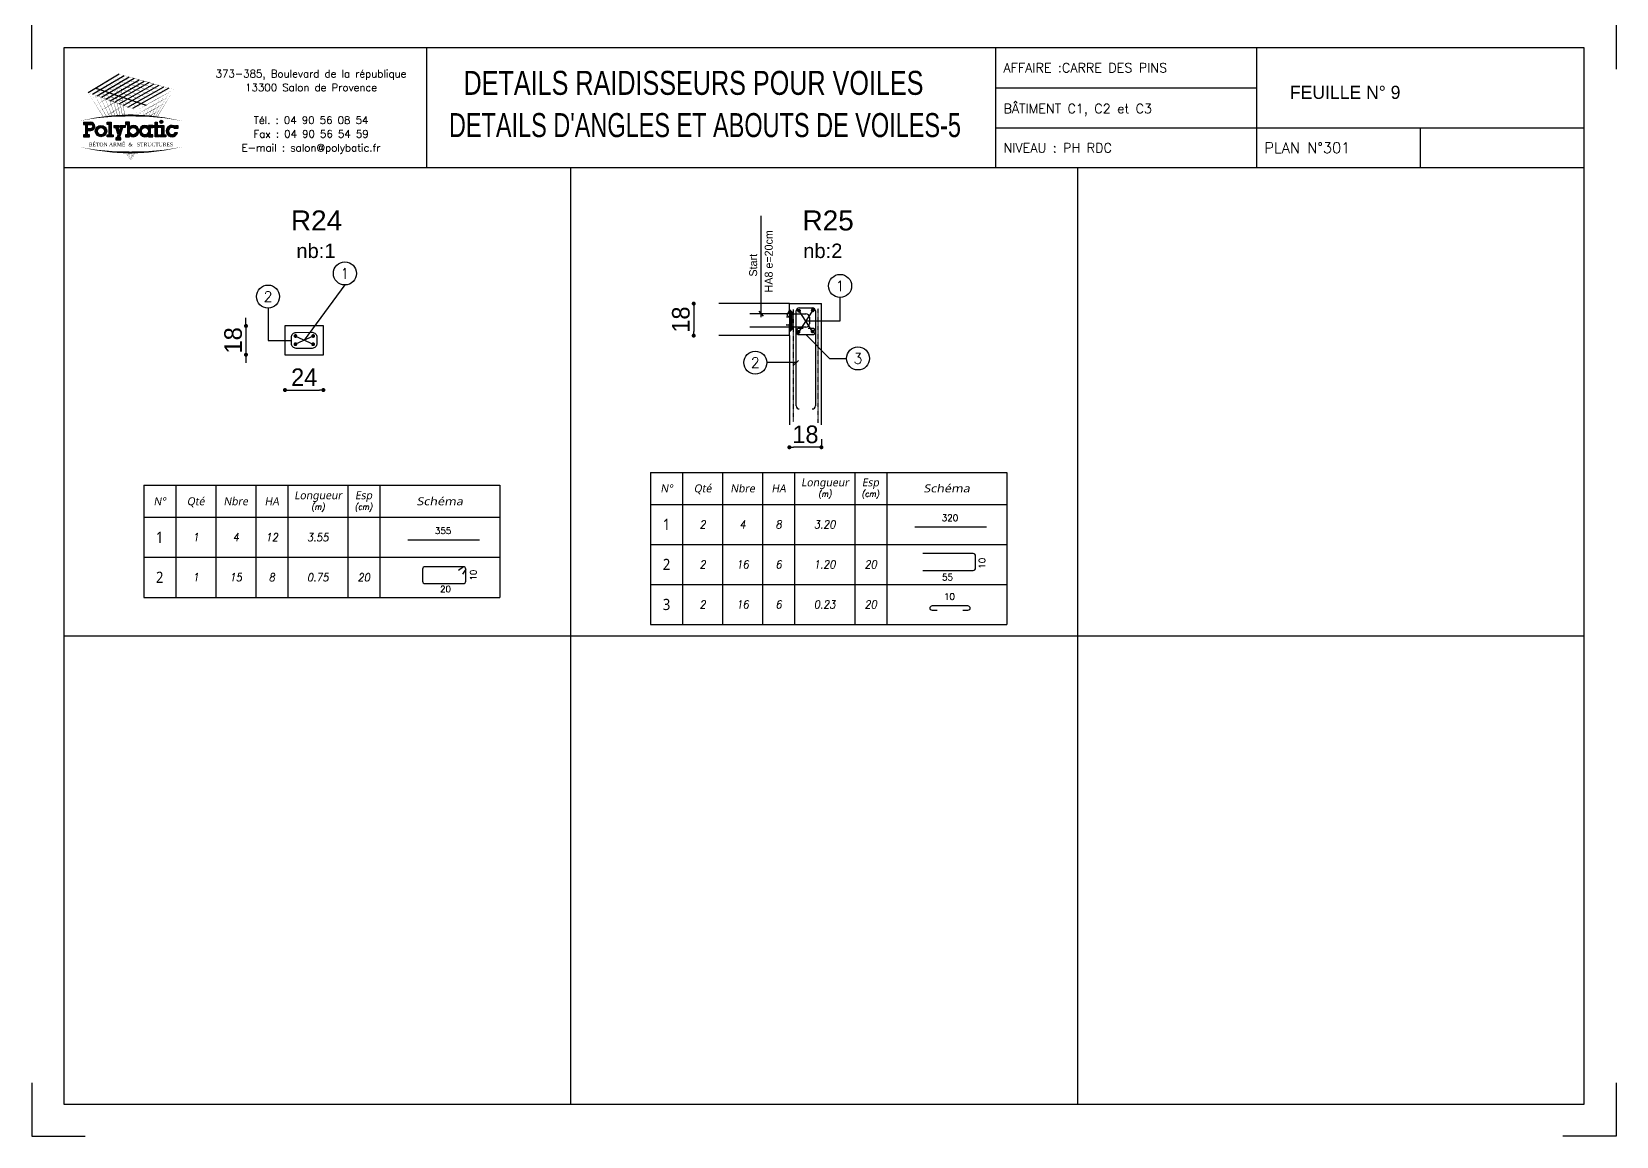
# Model space of a CAD drawing. Header units: metres. Extents: x -5618 to 118954, y -306 to 4637.
# Drawn here: x 1314 to 2303, y 388 to 1078 of the extents above; entities that cross this region are included whole.
import ezdxf
from ezdxf.enums import TextEntityAlignment as Align

# ---------------------------------------------------------------- set-up
doc = ezdxf.new("R2010")
doc.units = ezdxf.units.M
doc.linetypes.add('STRICHPUNKT2_S11', pattern=[0.9, 0.7, -0.1, 0, -0.1])
for name, color, linetype in [('7', 7, 'Continuous'), ('COTATION', 1, 'Continuous'), ('GO-CARTOUCHE', 7, 'Continuous'), ('GO-COTATION', 1, 'Continuous'), ('GO-FER-HA', 140, 'Continuous'), ('GO-TEXTE', 9, 'Continuous'), ('GO-TEXTE-FER', 3, 'Continuous'), ('préfa v', 2, 'Continuous'), ('STR_COTATION', 1, 'Continuous'), ('STR_VOI-POT', 6, 'Continuous')]:
    doc.layers.add(name, color=color, linetype=linetype)
doc.layers.add('Kofragna_forma', color=7, linetype='Continuous', lineweight=70)
doc.layers.add('STR_AXES', color=4, linetype='STRICHPUNKT2_S11', lineweight=25)
doc.styles.add('ARIAL', font='ARIAL.TTF')
doc.styles.add('Lucida', font='LSANSI.TTF')
doc.styles.add('POLYBATIC', font='TIMES.TTF')
doc.styles.add('schéma', font='simplex.shx')
doc.styles.add('Tableau', font='romans.shx', dxfattribs={"width": 0.9, "oblique": 10})
doc.styles.add('Tableau2', font='trebuc.TTF', dxfattribs={"width": 0.9, "oblique": 10})
doc.styles.add('TEXTE', font='romans.shx')
doc.styles.add('TEXTEBA', font='ARIAL.TTF')
doc.dimstyles.new('COUPE-20', dxfattribs={"dimscale": 0.5, "dimtxt": 22, "dimasz": 5, "dimexe": 0.05, "dimexo": 0, "dimgap": 5, "dimtad": 1, "dimdec": 0, "dimdsep": 46, "dimtxsty": 'Standard', "dimblk1": 'DOT', "dimblk2": 'DOT', "dimsah": 1, "dimcen": 0, "dimdle": 150, "dimclrd": 1, "dimclre": 1, "dimclrt": 7, "dimadec": 0, "dimazin": 0, "dimtfac": 1, "dimtdec": 0, "dimtix": 1, "dimtmove": 2, "dimatfit": 3, "dimldrblk": 'DOT', "dimfxl": 0, "dimtvp": 1, "dimtolj": 1, "dimtzin": 0, "dimarcsym": 0})

# ---------------------------------------------------------------- blocks, each defined once
blk = doc.blocks.new('A$C492E529B')
for color, points in [(140, [(1.413, 0.725, 1), (1.563, 0.725, 1)]), (256, [(-0.938, 0.7), (-1.138, 0.7), (-1.138, 0.6), (-1.038, 0.6), (-1.038, 0.1), (-1.138, 0.1), (-1.138, 0), (-0.838, 0), (-0.838, 0.1), (-0.938, 0.1)]), (256, [(-0.367, 0.45), (-0.268, 0.45), (-0.268, 0.55), (-0.523, 0.55), (-0.523, 0.45), (-0.473, 0.45), (-0.543, 0.253), (-0.612, 0.45), (-0.562, 0.45), (-0.562, 0.55), (-0.818, 0.55), (-0.818, 0.45), (-0.718, 0.45), (-0.595, 0.101), (-0.648, -0.05), (-0.718, -0.05), (-0.718, -0.15), (-0.468, -0.15), (-0.468, -0.05), (-0.543, -0.05)]), (256, [(1.393, 0.55), (1.292, 0.55), (1.292, 0.7), (1.193, 0.7), (1.193, 0.55), (1.093, 0.55), (1.093, 0.45), (1.193, 0.45), (1.193, 0), (1.393, 0), (1.393, 0.1), (1.292, 0.1), (1.292, 0.45), (1.393, 0.45)]), (256, [(1.613, 0.55), (1.413, 0.55), (1.413, 0.45), (1.513, 0.45), (1.513, 0.1), (1.413, 0.1), (1.413, 0), (1.712, 0), (1.712, 0.1), (1.613, 0.1)]), (256, [(2.13, 0.4), (2.283, 0.4), (2.283, 0.55), (2.183, 0.55), (2.183, 0.487, 3.359496), (2.272, 0.2), (2.166, 0.2, -3.125802)])]:
    blk.add_hatch(color=color).paths.add_polyline_path(points)
h = blk.add_hatch(color=256)
h.paths.add_polyline_path([(-1.983, 0.1), (-2.083, 0.1), (-2.083, 0.3), (-1.933, 0.3, 1), (-1.933, 0.7), (-2.283, 0.7), (-2.283, 0.6), (-2.183, 0.6), (-2.183, 0.1), (-2.283, 0.1), (-2.283, 0), (-1.983, 0)])
h.paths.add_polyline_path([(-2.083, 0.4), (-2.083, 0.6), (-1.933, 0.6, -1), (-1.933, 0.4)], flags=16)
h = blk.add_hatch(color=256)
h.paths.add_polyline_path([(-1.158, 0.275, 1), (-1.708, 0.275, 1)])
h.paths.add_polyline_path([(-1.608, 0.275, -1), (-1.258, 0.275, -1)], flags=16)
h = blk.add_hatch(color=256)
h.paths.add_polyline_path([(-0.047, 0.487), (-0.047, 0.7), (-0.248, 0.7), (-0.248, 0.6), (-0.147, 0.6), (-0.147, 0.1), (-0.248, 0.1), (-0.248, 0), (-0.047, 0), (-0.047, 0.063, 2.12132)])
h.paths.add_polyline_path([(-0.047, 0.275, -1), (0.303, 0.275, -1)], flags=16)
h = blk.add_hatch(color=256)
h.paths.add_polyline_path([(1.073, 0.1), (0.973, 0.1), (0.973, 0.45), (1.073, 0.45), (1.073, 0.55), (0.873, 0.55), (0.873, 0.487, 2.12132), (0.873, 0.063), (0.873, 0), (1.073, 0)])
h.paths.add_polyline_path([(0.523, 0.275, -1), (0.873, 0.275, -1)], flags=16)
for p, q in [((-0.595, 0.101), (-0.718, 0.45)), ((-0.648, -0.05), (-0.595, 0.101)), ((-0.543, 0.253), (-0.612, 0.45)), ((-0.543, -0.05), (-0.367, 0.45)), ((-0.543, 0.253), (-0.473, 0.45)), ((0.873, 0.55), (0.873, 0.487)), ((1.073, 0.55), (0.873, 0.55)), ((0.873, 0.063), (0.873, 0)), ((0.973, 0.1), (0.973, 0.45)), ((0.973, 0.45), (1.073, 0.45)), ((1.073, 0.1), (0.973, 0.1)), ((1.073, 0.45), (1.073, 0.55)), ((1.073, 0), (1.073, 0.1)), ((2.166, 0.2), (2.272, 0.2)), ((0.873, 0), (1.073, 0))]:
    blk.add_line(p, q)
for points in [[(-2.283, 0.7), (-1.933, 0.7)], [(-2.283, 0.7), (-2.283, 0.6), (-2.183, 0.6), (-2.183, 0.1), (-2.283, 0.1), (-2.283, 0), (-1.983, 0), (-1.983, 0.1), (-2.083, 0.1), (-2.083, 0.3), (-1.933, 0.3)], [(-2.083, 0.4), (-2.083, 0.6), (-1.933, 0.6)], [(-2.083, 0.4), (-1.933, 0.4)], [(-1.138, 0.7), (-0.938, 0.7), (-0.938, 0.1), (-0.838, 0.1), (-0.838, 0), (-1.138, 0), (-1.138, 0.1), (-1.038, 0.1), (-1.038, 0.6), (-1.138, 0.6), (-1.138, 0.7)], [(-0.818, 0.55), (-0.562, 0.55)], [(-0.818, 0.55), (-0.818, 0.45), (-0.718, 0.45)], [(-0.612, 0.45), (-0.562, 0.45), (-0.562, 0.55)], [(-0.523, 0.55), (-0.268, 0.55), (-0.268, 0.45), (-0.367, 0.45)], [(-0.473, 0.45), (-0.523, 0.45), (-0.523, 0.55)], [(-0.248, 0.7), (-0.248, 0.6), (-0.147, 0.6), (-0.147, 0.1), (-0.248, 0.1), (-0.248, 0), (-0.047, 0), (-0.047, 0.063)], [(-0.047, 0.487), (-0.047, 0.7), (-0.248, 0.7)], [(1.093, 0.55), (1.193, 0.55), (1.193, 0.7), (1.292, 0.7), (1.292, 0.55), (1.393, 0.55), (1.393, 0.45), (1.292, 0.45), (1.292, 0.1), (1.393, 0.1), (1.393, 0), (1.193, 0), (1.193, 0.45), (1.093, 0.45)], [(1.093, 0.45), (1.093, 0.55)], [(1.413, 0.45), (1.413, 0.55), (1.613, 0.55), (1.613, 0.1), (1.712, 0.1), (1.712, 0), (1.413, 0), (1.413, 0.1), (1.513, 0.1), (1.513, 0.45), (1.413, 0.45)], [(2.183, 0.487), (2.183, 0.55), (2.283, 0.55), (2.283, 0.4), (2.13, 0.4)], [(-0.648, -0.05), (-0.718, -0.05), (-0.718, -0.15), (-0.468, -0.15), (-0.468, -0.05), (-0.543, -0.05)]]:
    blk.add_lwpolyline(points)
at = {"color": 140}
blk.add_circle((1.488, 0.725), 0.075, dxfattribs=at)
for centre, radius in [((-1.433, 0.275), 0.275), ((-1.433, 0.275), 0.175), ((0.128, 0.275), 0.175), ((0.698, 0.275), 0.175)]:
    blk.add_circle(centre, radius)
for centre, radius, start, end in [((-1.933, 0.5), 0.2, 270, 90), ((-1.933, 0.5), 0.1, 270, 90), ((0.128, 0.275), 0.275, 230.4788, 129.5212), ((0.698, 0.275), 0.275, 50.4788, 309.5212), ((2.008, 0.275), 0.275, 50.4788, 344.17338), ((2.008, 0.275), 0.175, 45.58469, 334.62307)]:
    blk.add_arc(centre, radius, start, end)
blk = doc.blocks.new('POLYBATIC')
at = {"color": 140}
for p, q in [((-0.43, 3.281), (-1.602, 2.578)), ((-1.435, 2.518), (-0.241, 3.228)), ((-1.268, 2.457), (-0.053, 3.175)), ((0.135, 3.121), (-1.101, 2.397)), ((-0.934, 2.337), (0.323, 3.068)), ((-0.767, 2.276), (0.511, 3.015)), ((-1.309, 2.754), (0.586, 2.109)), ((0.7, 2.962), (-0.6, 2.216)), ((-0.433, 2.156), (0.888, 2.908)), ((1.076, 2.855), (-0.266, 2.095)), ((-0.099, 2.035), (1.264, 2.802)), ((1.452, 2.749), (0.067, 1.974))]:
    blk.add_line(p, q, dxfattribs=at)
for points in [[(-1.016, 2.93, 0.0156, 0, 0), (-0.43, 3.281, 0, 0, 0)], [(0.122, 2.71, 0.0156, 0, 0), (-0.869, 3.018, 0, 0, 0)], [(-0.491, 1.706, 0.0136, 0, 0), (-0.869, 3.018, 0, 0, 0)], [(-0.838, 2.873, 0.0156, 0, 0), (-0.241, 3.228, 0, 0, 0)], [(0.283, 2.803, 0.0156, 0, 0), (-0.723, 3.105, 0, 0, 0)], [(-0.398, 1.71, 0.014, 0, 0), (-0.723, 3.105, 0, 0, 0)], [(-0.661, 2.816, 0.0156, 0, 0), (-0.053, 3.175, 0, 0, 0)], [(0.444, 2.896, 0.0156, 0, 0), (-0.576, 3.193, 0, 0, 0)], [(-0.309, 1.714, 0.0145, 0, 0), (-0.576, 3.193, 0, 0, 0)], [(-0.483, 2.759, 0.0156, 0, 0), (0.135, 3.121, 0, 0, 0)], [(0.605, 2.988, 0.0156, 0, 0), (-0.43, 3.281, 0, 0, 0)], [(-0.225, 1.716, 0.0149, 0, 0), (-0.43, 3.281, 0, 0, 0)], [(-0.305, 2.702, 0.0156, 0, 0), (0.323, 3.068, 0, 0, 0)], [(-0.128, 2.646, 0.0156, 0, 0), (0.511, 3.015, 0, 0, 0)], [(-1.602, 2.578, 0, 0.0156, 0), (-1.016, 2.93, 0, 0, 0)], [(-0.684, 2.246, 0.0156, 0, 0), (-1.602, 2.578, 0, 0, 0)], [(-1.031, 1.66, 0.0111, 0, 0), (-1.602, 2.578, 0, 0, 0)], [(-1.456, 2.344, 0, 0.0156, 0), (-0.923, 2.663, 0, 0, 0)], [(-0.522, 2.339, 0.0156, 0, 0), (-1.455, 2.666, 0, 0, 0)], [(-0.913, 1.673, 0.0116, 0, 0), (-1.455, 2.666, 0, 0, 0)], [(-1.435, 2.518, 0, 0.0156, 0), (-0.838, 2.873, 0, 0, 0)], [(-1.31, 2.109, 0, 0.0156, 0), (-0.831, 2.397, 0, 0, 0)], [(-0.361, 2.432, 0.0156, 0, 0), (-1.309, 2.754, 0, 0, 0)], [(-0.8, 1.684, 0.0121, 0, 0), (-1.309, 2.754, 0, 0, 0)], [(-1.268, 2.457, 0, 0.0156, 0), (-0.661, 2.816, 0, 0, 0)], [(-0.2, 2.524, 0.0156, 0, 0), (-1.162, 2.842, 0, 0, 0)], [(-0.692, 1.693, 0.0126, 0, 0), (-1.162, 2.842, 0, 0, 0)], [(-1.101, 2.397, 0, 0.0156, 0), (-0.483, 2.759, 0, 0, 0)], [(-0.039, 2.617, 0.0156, 0, 0), (-1.016, 2.93, 0, 0, 0)], [(-0.589, 1.7, 0.0131, 0, 0), (-1.016, 2.93, 0, 0, 0)], [(-0.934, 2.337, 0, 0.0156, 0), (-0.305, 2.702, 0, 0, 0)], [(-0.391, 2.983, 0, 0.0156, 0), (-0.923, 2.663, 0, 0, 0)], [(-0.352, 2.685, 0, 0.0156, 0), (-0.831, 2.397, 0, 0, 0)], [(-0.767, 2.276, 0, 0.0156, 0), (-0.128, 2.646, 0, 0, 0)], [(-0.6, 2.216, 0, 0.0156, 0), (0.05, 2.589, 0, 0, 0)], [(-0.433, 2.156, 0, 0.0156, 0), (0.227, 2.532, 0, 0, 0)], [(0.586, 2.109, 0, 0.0156, 0), (-0.361, 2.432, 0, 0, 0)], [(-0.266, 2.095, 0, 0.0156, 0), (0.405, 2.475, 0, 0, 0)], [(0.762, 2.207, 0, 0.0156, 0), (-0.2, 2.524, 0, 0, 0)], [(-0.099, 2.035, 0, 0.0156, 0), (0.582, 2.418, 0, 0, 0)], [(0.937, 2.305, 0, 0.0156, 0), (-0.039, 2.617, 0, 0, 0)], [(0.05, 2.589, 0.0156, 0, 0), (0.7, 2.962, 0, 0, 0)], [(1.113, 2.402, 0, 0.0156, 0), (0.122, 2.71, 0, 0, 0)], [(0.227, 2.532, 0.0156, 0, 0), (0.888, 2.908, 0, 0, 0)], [(1.289, 2.5, 0, 0.0156, 0), (0.283, 2.803, 0, 0, 0)], [(0.405, 2.475, 0.0156, 0, 0), (1.076, 2.855, 0, 0, 0)], [(1.465, 2.598, 0, 0.0156, 0), (0.444, 2.896, 0, 0, 0)], [(0.582, 2.418, 0.0156, 0, 0), (1.264, 2.802, 0, 0, 0)], [(1.641, 2.695, 0, 0.0156, 0), (0.605, 2.988, 0, 0, 0)], [(0.76, 2.362, 0.0156, 0, 0), (1.452, 2.749, 0, 0, 0)], [(0.781, 1.685, 0.00933, 0, 0), (1.113, 2.402, 0, 0, 0)], [(0.852, 2.095, 0.0156, 0, 0), (1.491, 2.45, 0, 0, 0)], [(0.865, 1.678, 0.0103, 0, 0), (1.289, 2.5, 0, 0, 0)], [(0.937, 2.305, 0.0156, 0, 0), (1.641, 2.695, 0, 0, 0)], [(0.942, 1.67, 0.0112, 0, 0), (1.465, 2.598, 0, 0, 0)], [(1.012, 1.663, 0.012, 0, 0), (1.641, 2.695, 0, 0, 0)], [(-1.165, 1.875, 0, 0.0156, 0), (-0.739, 2.131, 0, 0, 0)], [(-1.019, 1.641, 0, 0.0156, 0), (-0.646, 1.864, 0, 0, 0)], [(-0.312, 2.386, 0, 0.0156, 0), (-0.739, 2.131, 0, 0, 0)], [(0.234, 1.914, 0, 0.0156, 0), (-0.684, 2.246, 0, 0, 0)], [(-0.273, 2.088, 0, 0.0156, 0), (-0.646, 1.864, 0, 0, 0)], [(0.41, 2.012, 0, 0.0156, 0), (-0.522, 2.339, 0, 0, 0)], [(0.067, 1.974, 0, 0.0156, 0), (0.76, 2.362, 0, 0, 0)], [(0.213, 1.74, 0, 0.0156, 0), (0.852, 2.095, 0, 0, 0)], [(0.21, 1.716, 0.00323, 0, 0), (0.234, 1.914, 0, 0, 0)], [(0.234, 1.914, 0, 0.0156, 0), (0.937, 2.305, 0, 0, 0)], [(0.349, 1.712, 0.00465, 0, 0), (0.41, 2.012, 0, 0, 0)], [(0.447, 1.708, 0.00693, 0.0156, 0), (0.767, 1.886, 0, 0, 0)], [(0.474, 1.706, 0.00597, 0, 0), (0.586, 2.109, 0, 0, 0)], [(0.587, 1.7, 0.00718, 0, 0), (0.762, 2.207, 0, 0, 0)], [(0.68, 1.675, 0.0156, 0, 0), (1.193, 1.96, 0, 0, 0)], [(0.689, 1.693, 0.0083, 0, 0), (0.937, 2.305, 0, 0, 0)], [(0.765, 1.884, 0.0156, 0, 0), (1.342, 2.205, 0, 0, 0)], [(-1.953, 1.508, 0, 0.0781, -0.053843), (0, 1.719, 0, 0, 0)], [(-0.234, 1.79, 0, 0.00638, 0), (-0.365, 1.711, 0, 0.00638, 0)], [(1.953, 1.508, 0, 0.0781, 0.053843), (0, 1.719, 0, 0, 0)], [(0.96, 1.668, 0.00293, 0, 0), (1.044, 1.715, 0, 0, 0)], [(-1.953, 0.523, 0, 0.0781, 0.053843), (0, 0.312, 0, 0, 0)], [(0, 0, 0, 0.00381, 0), (-0.195, 0.315, 0, 0.00381, 0)], [(0, 0, 0, 0.00368, 0), (-0.171, 0.314, 0, 0.00368, 0)], [(0, 0, 0, 0.00356, 0), (-0.149, 0.314, 0, 0.00356, 0)], [(0, 0, 0, 0.00345, 0), (-0.128, 0.313, 0, 0.00345, 0)], [(0, 0, 0, 0.00334, 0), (-0.109, 0.313, 0, 0.00334, 0)], [(0, 0, 0, 0.00324, 0), (-0.09, 0.313, 0, 0.00324, 0)], [(0, 0, 0, 0.00315, 0), (-0.073, 0.313, 0, 0.00315, 0)], [(0, 0, 0, 0.00306, 0), (-0.056, 0.313, 0, 0.00306, 0)], [(0, 0, 0, 0.00306, 0), (-0.056, 0.313, 0, 0.00306, 0)], [(0, 0, 0, 0.00298, 0), (-0.041, 0.313, 0, 0.00298, 0)], [(1.953, 0.523, 0, 0.0781, -0.053843), (0, 0.312, 0, 0, 0)], [(0, 0, 0, 0.0051, 0), (0.038, 0.313, 0, 0.0051, 0)], [(0, 0, 0, 0.00425, 0), (0.127, 0.313, 0, 0.00425, 0)], [(0, 0, 0, 0.00408, 0), (0.145, 0.314, 0, 0.00408, 0)], [(0, 0, 0, 0.00392, 0), (0.162, 0.314, 0, 0.00392, 0)], [(0, 0, 0, 0.00378, 0), (0.177, 0.314, 0, 0.00378, 0)], [(0, 0, 0, 0.00365, 0), (0.191, 0.315, 0, 0.00365, 0)], [(0, 0, 0, 0.00486, 0), (0.064, 0.313, 0, 0.00486, 0)], [(0, 0, 0, 0.00464, 0), (0.087, 0.313, 0, 0.00464, 0)], [(0, 0, 0, 0.00443, 0), (0.108, 0.313, 0, 0.00443, 0)]]:
    blk.add_lwpolyline(points, format="xyseb", dxfattribs=at)
at = {"color": 5, "xscale": 0.78125, "yscale": 0.78125, "zscale": 0.78125}
blk.add_blockref('A$C492E529B', (0, 0.91), dxfattribs=at)
at = {"lineweight": 60, "style": 'POLYBATIC'}
for s, p in [('BÉTON ARMÉ', (-1.587, 0.547)), ('STRUCTURES', (0.24, 0.547))]:
    blk.add_text(s, height=0.1406, dxfattribs=at).set_placement(p)
at = {"color": 140, "style": 'POLYBATIC'}
blk.add_text('&', height=0.141, dxfattribs=at).set_placement((0, 0.547), align=Align.CENTER)
blk = doc.blocks.new('_DOT')
at = {"color": 0, "linetype": 'ByBlock'}
blk.add_line((-0.5, 0), (-1, 0), dxfattribs=at)
at = {"color": 0, "linetype": 'ByBlock', "const_width": 0.5}
blk.add_lwpolyline([(-0.25, 0, 1), (0.25, 0, 1)], format="xyb", close=True, dxfattribs=at)
blk = doc.blocks.new('*D1421')
at = {"layer": 'DEFPOINTS', "color": 0, "lineweight": -3, "ltscale": 4.5}
for p in [(1471.72, 893.72), (1447.36, 875.72), (1471.72, 875.72)]:
    blk.add_point(p, dxfattribs=at)
at = {"layer": 'STR_COTATION', "color": 1, "lineweight": -2, "ltscale": 4.5}
for p, q in [((1447.41, 893.72), (1447.34, 893.72)), ((1447.36, 896.22), (1447.36, 898.72)), ((1447.36, 893.72), (1447.36, 875.72)), ((1447.41, 875.72), (1447.34, 875.72)), ((1447.36, 873.22), (1447.36, 870.72))]:
    blk.add_line(p, q, dxfattribs=at)
at = {"layer": 'STR_COTATION', "color": 1, "lineweight": -2, "ltscale": 4.5, "xscale": 2.5, "yscale": 2.5, "zscale": 2.5}
for p, rotation in [((1447.36, 893.72), 270), ((1447.36, 875.72), 90)]:
    blk.add_blockref('_DOT', p, dxfattribs=dict(at, rotation=rotation))
at = {"layer": 'STR_COTATION', "color": 7, "lineweight": -3, "ltscale": 4.5, "insert": (1439.36, 884.72), "char_height": 11, "attachment_point": 5, "rotation": 90}
blk.add_mtext('\\A1;18', dxfattribs=at)
blk = doc.blocks.new('*D1422')
at = {"layer": 'DEFPOINTS', "color": 0, "lineweight": -3, "ltscale": 4.5}
for p in [(1471.72, 875.72), (1495.72, 875.72), (1495.72, 853.68)]:
    blk.add_point(p, dxfattribs=at)
at = {"layer": 'STR_COTATION', "color": 1, "lineweight": -2, "ltscale": 4.5}
for p, q in [((1471.72, 853.73), (1471.72, 853.66)), ((1474.22, 853.68), (1493.22, 853.68)), ((1495.72, 853.73), (1495.72, 853.66))]:
    blk.add_line(p, q, dxfattribs=at)
at = {"layer": 'STR_COTATION', "color": 1, "lineweight": -2, "ltscale": 4.5, "xscale": 2.5, "yscale": 2.5, "zscale": 2.5, "rotation": 180}
blk.add_blockref('_DOT', (1471.72, 853.68), dxfattribs=at)
at = {"layer": 'STR_COTATION', "color": 1, "lineweight": -2, "ltscale": 4.5, "xscale": 2.5, "yscale": 2.5, "zscale": 2.5}
blk.add_blockref('_DOT', (1495.72, 853.68), dxfattribs=at)
at = {"layer": 'STR_COTATION', "color": 7, "lineweight": -3, "ltscale": 4.5, "insert": (1483.72, 861.68), "char_height": 11, "attachment_point": 5}
blk.add_mtext('\\A1;24', dxfattribs=at)
blk = doc.blocks.new('Barre libre')
at = {"layer": 'GO-TEXTE-FER'}
for p, q in [((0, 0), (0, -1)), ((0, 0), (8.9, 0)), ((0.8, 0), (0.8, -1)), ((1.8, 0), (1.8, -1)), ((2.8, 0), (2.8, -1)), ((3.6, 0), (3.6, -1)), ((5.1, 0), (5.1, -1)), ((5.9, 0), (5.9, -1)), ((8.9, 0), (8.9, -1)), ((0, -1), (8.9, -1))]:
    blk.add_line(p, q, dxfattribs=at)
at = {"layer": 'GO-TEXTE-FER', "color": 1}
blk.add_line((6.603, -0.563), (8.394, -0.563), dxfattribs=at)
at = {"layer": 'GO-TEXTE-FER', "style": 'Tableau2', "width": 0.9}
blk.add_attdef('NUMERO', text='', height=0.28, dxfattribs=at).set_placement((0.4, -0.5), align=Align.MIDDLE_CENTER)
at = {"layer": 'GO-TEXTE-FER', "color": 1, "style": 'Tableau'}
blk.add_attdef('Longueur', text='', height=0.16, dxfattribs=at).set_placement((7.481, -0.336), align=Align.MIDDLE_CENTER)
at = {"layer": 'GO-TEXTE-FER', "style": 'Tableau', "oblique": 10, "width": 0.9}
for tag, p in [('QUANTITE', (1.3, -0.5)), ('NOMBRE', (2.3, -0.5)), ('NUANCE', (3.2, -0.5)), ('LONGUEUR', (4.35, -0.5)), ('ESPACEMENTS', (5.5, -0.5))]:
    blk.add_attdef(tag, text='', height=0.2, dxfattribs=at).set_placement(p, align=Align.MIDDLE_CENTER)
blk = doc.blocks.new('Désignation')
at = {"layer": 'GO-TEXTE-FER'}
for p, q in [((0, 0.8), (8.9, 0.8)), ((0, 0.8), (0, 0)), ((0.8, 0.8), (0.8, 0)), ((1.8, 0.8), (1.8, 0)), ((2.8, 0.8), (2.8, 0)), ((3.6, 0.8), (3.6, 0)), ((5.1, 0.8), (5.1, 0)), ((5.9, 0.8), (5.9, 0)), ((8.9, 0.8), (8.9, 0)), ((0, 0), (8.9, 0))]:
    blk.add_line(p, q, dxfattribs=at)
at = {"layer": 'GO-TEXTE-FER', "style": 'Tableau2', "oblique": 10}
for s, p in [('N°', (0.4, 0.4)), ('Qté', (1.3, 0.4)), ('Nbre', (2.3, 0.4)), ('HA', (3.2, 0.4)), ('Longueur', (4.356, 0.55)), ('Esp', (5.494, 0.55))]:
    blk.add_text(s, height=0.2, dxfattribs=at).set_placement(p, align=Align.MIDDLE_CENTER)
at = {"layer": 'GO-TEXTE-FER', "style": 'Tableau2', "oblique": 10, "width": 1.2}
blk.add_text('Schéma', height=0.2, dxfattribs=at).set_placement((7.4, 0.4), align=Align.MIDDLE_CENTER)
at = {"layer": 'GO-TEXTE-FER', "color": 7, "style": 'Tableau', "oblique": 10, "width": 0.9}
for s, p in [('(m)', (4.356, 0.265)), ('(cm)', (5.494, 0.265))]:
    blk.add_text(s, height=0.15, dxfattribs=at).set_placement(p, align=Align.MIDDLE_CENTER)
blk = doc.blocks.new('Cadre')
at = {"layer": 'GO-TEXTE-FER'}
for p, q in [((0, 0), (0, -1)), ((0, 0), (8.9, 0)), ((0.8, 0), (0.8, -1)), ((1.8, 0), (1.8, -1)), ((2.8, 0), (2.8, -1)), ((3.6, 0), (3.6, -1)), ((5.1, 0), (5.1, -1)), ((5.9, 0), (5.9, -1)), ((8.9, 0), (8.9, -1)), ((0, -1), (8.9, -1))]:
    blk.add_line(p, q, dxfattribs=at)
at = {"layer": 'GO-TEXTE-FER', "color": 1}
for p, q in [((7.987, -0.237), (7.868, -0.328)), ((8.047, -0.297), (7.965, -0.422))]:
    blk.add_line(p, q, dxfattribs=at)
blk.add_lwpolyline([(6.967, -0.297), (6.967, -0.597, 0.414214), (7.027, -0.657), (7.987, -0.657, 0.414214), (8.047, -0.597), (8.047, -0.297, 0.414214), (7.987, -0.237), (7.027, -0.237, 0.414214)], format="xyb", close=True, dxfattribs=at)
at = {"layer": 'GO-TEXTE-FER', "style": 'Tableau2', "width": 0.9}
blk.add_attdef('NUMERO', text='', height=0.28, dxfattribs=at).set_placement((0.4, -0.5), align=Align.MIDDLE_CENTER)
at = {"layer": 'GO-TEXTE-FER', "color": 1, "style": 'Tableau'}
blk.add_attdef('Largeur', text='', height=0.16, rotation=90, dxfattribs=at).set_placement((8.237, -0.445), align=Align.MIDDLE_CENTER)
at = {"layer": 'GO-TEXTE-FER', "style": 'Tableau', "oblique": 10, "width": 0.9}
for tag, p in [('QUANTITE', (1.3, -0.5)), ('NOMBRE', (2.3, -0.5)), ('NUANCE', (3.2, -0.5)), ('LONGUEUR', (4.35, -0.5)), ('ESPACEMENTS', (5.5, -0.5))]:
    blk.add_attdef(tag, text='', height=0.2, dxfattribs=at).set_placement(p, align=Align.MIDDLE_CENTER)
at = {"layer": 'GO-TEXTE-FER', "color": 1, "style": 'Tableau'}
blk.add_attdef('Longueur', text='', height=0.16, dxfattribs=at).set_placement((7.542, -0.794), align=Align.MIDDLE_CENTER)
blk = doc.blocks.new('*D1479')
at = {"layer": 'COTATION', "color": 1, "lineweight": -2}
for p, q in [((1806.84, 822.94), (1806.84, 817.91)), ((1786.84, 818.37), (1786.84, 817.91)), ((1804.34, 817.94), (1789.34, 817.94))]:
    blk.add_line(p, q, dxfattribs=at)
at = {"layer": 'DEFPOINTS', "color": 0, "lineweight": -3}
for p in [(1786.84, 831.85, -152.09), (1806.84, 831.85), (1786.84, 817.94)]:
    blk.add_point(p, dxfattribs=at)
at = {"layer": 'COTATION', "color": 1, "lineweight": -2, "xscale": 2.5, "yscale": 2.5, "zscale": 2.5, "rotation": 180}
blk.add_blockref('_DOT', (1786.84, 817.94), dxfattribs=at)
at = {"layer": 'COTATION', "color": 1, "lineweight": -2, "xscale": 2.5, "yscale": 2.5, "zscale": 2.5}
blk.add_blockref('_DOT', (1806.84, 817.94), dxfattribs=at)
at = {"layer": 'COTATION', "color": 7, "insert": (1796.84, 825.94), "char_height": 11, "attachment_point": 5}
blk.add_mtext('\\A1;18', dxfattribs=at)
blk = doc.blocks.new('*D1480')
at = {"layer": 'COTATION', "color": 1, "lineweight": -2}
for p, q in [((1727.57, 907.68), (1727.06, 907.68)), ((1727.08, 905.18), (1727.08, 890.18)), ((1727.57, 887.68), (1727.06, 887.68))]:
    blk.add_line(p, q, dxfattribs=at)
at = {"layer": 'DEFPOINTS', "color": 0, "lineweight": -3}
for p in [(1742.73, 907.68, -153.35), (1727.08, 887.68), (1742.73, 887.68, -153.35)]:
    blk.add_point(p, dxfattribs=at)
at = {"layer": 'COTATION', "color": 1, "lineweight": -2, "xscale": 2.5, "yscale": 2.5, "zscale": 2.5}
for p, rotation in [((1727.08, 907.68), 90), ((1727.08, 887.68), 270)]:
    blk.add_blockref('_DOT', p, dxfattribs=dict(at, rotation=rotation))
at = {"layer": 'COTATION', "color": 7, "insert": (1719.08, 897.68), "char_height": 11, "attachment_point": 5, "rotation": 90}
blk.add_mtext('\\A1;18', dxfattribs=at)
blk = doc.blocks.new('U')
at = {"layer": 'GO-TEXTE-FER'}
for p, q in [((0, 0), (0, -1)), ((0, 0), (8.9, 0)), ((0.8, 0), (0.8, -1)), ((1.8, 0), (1.8, -1)), ((2.8, 0), (2.8, -1)), ((3.6, 0), (3.6, -1)), ((5.1, 0), (5.1, -1)), ((5.9, 0), (5.9, -1)), ((8.9, 0), (8.9, -1)), ((0, -1), (8.9, -1))]:
    blk.add_line(p, q, dxfattribs=at)
at = {"layer": 'GO-TEXTE-FER', "color": 1}
blk.add_lwpolyline([(6.803, -0.65), (8.063, -0.65, 0.414214), (8.123, -0.59), (8.123, -0.29, 0.414214), (8.063, -0.23), (6.803, -0.23)], format="xyb", dxfattribs=at)
at = {"layer": 'GO-TEXTE-FER', "style": 'Tableau2', "width": 0.9}
blk.add_attdef('NUMERO', text='', height=0.28, dxfattribs=at).set_placement((0.4, -0.5), align=Align.MIDDLE_CENTER)
at = {"layer": 'GO-TEXTE-FER', "color": 1, "style": 'Tableau'}
blk.add_attdef('Largeur', text='', height=0.16, rotation=90, dxfattribs=at).set_placement((8.284, -0.472), align=Align.MIDDLE_CENTER)
at = {"layer": 'GO-TEXTE-FER', "style": 'Tableau', "oblique": 10, "width": 0.9}
for tag, p in [('QUANTITE', (1.3, -0.5)), ('NOMBRE', (2.3, -0.5)), ('NUANCE', (3.2, -0.5)), ('LONGUEUR', (4.35, -0.5)), ('ESPACEMENTS', (5.5, -0.5))]:
    blk.add_attdef(tag, text='', height=0.2, dxfattribs=at).set_placement(p, align=Align.MIDDLE_CENTER)
at = {"layer": 'GO-TEXTE-FER', "color": 1, "style": 'Tableau'}
blk.add_attdef('Longueur', text='', height=0.16, dxfattribs=at).set_placement((7.422, -0.819), align=Align.MIDDLE_CENTER)
blk = doc.blocks.new('Epingle')
at = {"layer": 'GO-TEXTE-FER'}
for p, q in [((0, 0), (0, -1)), ((0, 0), (8.9, 0)), ((0.8, 0), (0.8, -1)), ((1.8, 0), (1.8, -1)), ((2.8, 0), (2.8, -1)), ((3.6, 0), (3.6, -1)), ((5.1, 0), (5.1, -1)), ((5.9, 0), (5.9, -1)), ((8.9, 0), (8.9, -1)), ((0, -1), (8.9, -1))]:
    blk.add_line(p, q, dxfattribs=at)
at = {"layer": 'GO-TEXTE-FER', "color": 1}
blk.add_lwpolyline([(7.162, -0.65), (7.042, -0.65, -1), (7.042, -0.53), (7.922, -0.53, -1), (7.922, -0.65), (7.802, -0.65)], format="xyb", dxfattribs=at)
at = {"layer": 'GO-TEXTE-FER', "style": 'Tableau2', "width": 0.9}
blk.add_attdef('NUMERO', text='', height=0.28, dxfattribs=at).set_placement((0.4, -0.5), align=Align.MIDDLE_CENTER)
at = {"layer": 'GO-TEXTE-FER', "color": 1, "style": 'Tableau'}
blk.add_attdef('Longueur', text='', height=0.16, dxfattribs=at).set_placement((7.469, -0.303), align=Align.MIDDLE_CENTER)
at = {"layer": 'GO-TEXTE-FER', "style": 'Tableau', "oblique": 10, "width": 0.9}
for tag, p in [('QUANTITE', (1.3, -0.5)), ('NOMBRE', (2.3, -0.5)), ('NUANCE', (3.2, -0.5)), ('LONGUEUR', (4.35, -0.5)), ('ESPACEMENTS', (5.5, -0.5))]:
    blk.add_attdef(tag, text='', height=0.2, dxfattribs=at).set_placement(p, align=Align.MIDDLE_CENTER)

msp = doc.modelspace()

# ---------------------------------------------------------------- hatches: boundary and pattern name
at = {"layer": 'GO-FER-HA'}
h = msp.add_hatch(dxfattribs=at)
h.set_pattern_fill('ANSI31', color=9, scale=4.218928, angle=-450, style=0)
h.set_pattern_definition([(45, (-273151.30333, -37293.95), (0.3729040775, -0.3729040775), [])])
h.paths.add_polyline_path([(1787.2, 902.95), (1788.61, 901.54), (1788.61, 900.41), (1787.2, 900.41)])
h.paths.add_polyline_path([(1787.2, 900.41), (1788.61, 900.41), (1788.61, 898.22), (1787.2, 898.36)])
h.paths.add_polyline_path([(1787.2, 897.99), (1788.61, 898.21), (1788.61, 891.43), (1787.2, 891.58)])
h.paths.add_polyline_path([(1788.29, 891.38), (1787.2, 890.29), (1787.2, 891.28)])

# ---------------------------------------------------------------- linework, layer by layer
for p, q in [((1915.59, 1067.49), (1915.59, 992.55)), ((2078.56, 1067.52), (2078.56, 992.55)), ((1915.59, 1042.49), (2078.56, 1042.49)), ((1915.59, 1017.5), (2078.56, 1017.5)), ((2078.56, 1017.52), (2283.41, 1017.52)), ((2180.89, 1017.52), (2180.89, 992.55))]:
    msp.add_line(p, q)
for points in [[(1313.5, 1054.16), (1313.5, 1087.49), (1346.83, 1087.49)], [(2270.08, 1087.49), (2303.41, 1087.49), (2303.41, 1054.16)], [(1560.15, 1067.49), (1560.15, 992.55)], [(2283.41, 992.55), (1333.5, 992.55)], [(1650.14, 992.55), (1650.14, 407.56)], [(1966.77, 992.55), (1966.77, 407.56)], [(2283.41, 700.05), (1333.5, 700.05)], [(1313.5, 420.89), (1313.5, 387.56), (1346.83, 387.56)], [(2303.41, 420.89), (2303.41, 387.56), (2270.08, 387.56)]]:
    msp.add_lwpolyline(points)
msp.add_lwpolyline([(1333.5, 1067.49), (1333.5, 407.56), (2283.41, 407.56), (2283.41, 1067.49)], close=True)
at = {"layer": '7', "color": 7}
for points in [[(1791.02, 890.23), (1791.02, 890.23)], [(1803.06, 890.23), (1803.06, 890.23)]]:
    msp.add_lwpolyline(points, dxfattribs=at)
at = {"layer": 'COTATION'}
for p, q in [((1801.4, 903.47), (1792.49, 889.91)), ((1801.3, 890.28), (1792.87, 903.19))]:
    msp.add_line(p, q, dxfattribs=at)
at = {"layer": 'GO-CARTOUCHE', "color": 2, "ltscale": 3}
for p, q in [((1769.3, 899.28), (1769.3, 962.46)), ((1770.67, 899.81), (1767.93, 902.85))]:
    msp.add_line(p, q, dxfattribs=at)
at = {"layer": 'GO-FER-HA'}
for p, q in [((1509.14, 919.29), (1483.8, 884.86)), ((1818.53, 896.82), (1818.53, 911.5)), ((1797.03, 896.82), (1818.53, 896.82)), ((1792.54, 872.17), (1789.51, 869.43)), ((1791.02, 870.8), (1772.75, 870.8))]:
    msp.add_line(p, q, dxfattribs=at)
at = {"layer": 'GO-FER-HA', "color": 1}
for p, q in [((1786.67, 901.33), (1762.06, 901.33)), ((1786.67, 901.33), (1797.2, 901.33)), ((1787.2, 890.29), (1787.2, 903.73)), ((1787.2, 903.73), (1788.61, 902.32)), ((1787.2, 901.89), (1787.2, 903.73)), ((1787.2, 893.89), (1787.2, 901.3)), ((1788.61, 891.7), (1788.61, 902.32)), ((1786.67, 892.89), (1762.06, 892.89)), ((1788.74, 894.07), (1784.79, 894.48)), ((1784.79, 894.48), (1787.2, 894.48)), ((1788.65, 899), (1784.97, 899.36)), ((1784.97, 899.36), (1787.2, 899.36)), ((1797.2, 892.89), (1786.67, 892.89)), ((1787.2, 898.77), (1788.65, 899)), ((1787.2, 893.93), (1788.74, 894.07)), ((1787.2, 890.29), (1787.2, 893.35)), ((1787.2, 890.29), (1788.61, 891.7)), ((1799.31, 899.22), (1799.31, 895))]:
    msp.add_line(p, q, dxfattribs=at)
at = {"layer": 'GO-FER-HA'}
for points in [[(1461.14, 904.86), (1461.14, 884.72), (1475.72, 884.72)], [(1797.04, 888.28), (1811.92, 873.4), (1822.48, 873.4)]]:
    msp.add_lwpolyline(points, dxfattribs=at)
at = {"layer": 'GO-FER-HA', "color": 6, "linetype": 'Continuous', "const_width": 1.2}
for points in [[(1792.87, 903.79, -1), (1792.87, 902.59, -1)], [(1801.4, 904.07, -1), (1801.4, 902.87, -1)], [(1792.49, 890.51, -1), (1792.49, 889.31, -1)], [(1801.3, 890.88, -1), (1801.3, 889.68, -1)], [(1478.86, 887.43, 1), (1477.66, 887.43, 1)], [(1478.86, 882.29, 1), (1477.66, 882.29, 1)], [(1489.93, 887.43, 1), (1488.73, 887.43, 1)], [(1489.93, 882.29, 1), (1488.73, 882.29, 1)]]:
    msp.add_lwpolyline(points, format="xyb", close=True, dxfattribs=at)
at = {"layer": 'GO-FER-HA'}
for centre in [(1509.14, 926.49), (1818.53, 918.7), (1461.14, 912.06, -16.83), (1765.55, 870.8), (1829.68, 873.4)]:
    msp.add_circle(centre, 7.2, dxfattribs=at)
at = {"layer": 'GO-FER-HA', "color": 1}
for centre, start, end in [((1797.2, 899.22), 0, 90), ((1797.2, 895), 270, 360)]:
    msp.add_arc(centre, 2.11, start, end, dxfattribs=at)
at = {"layer": 'Kofragna_forma', "lineweight": -3, "elevation": -153.35}
msp.add_lwpolyline([(1786.84, 887.68), (1786.84, 894.63), (1788.26, 897.66), (1785.49, 900.4), (1786.84, 903.56), (1786.84, 907.68)], dxfattribs=at)
at = {"layer": 'préfa v', "color": 2, "ltscale": 3}
for p, q in [((1786.84, 907.68, -153.35), (1742.73, 907.68, -153.35)), ((1786.84, 907.68, -153.35), (1806.84, 907.68, -153.35)), ((1786.84, 887.68, -153.35), (1742.73, 887.68, -153.35)), ((1786.84, 887.68, -153.01), (1786.84, 831.85, -152.09))]:
    msp.add_line(p, q, dxfattribs=at)
for points in [[(1806.84, 831.85), (1806.84, 907.68)], [(1471.72, 893.72), (1471.72, 875.72), (1495.72, 875.72), (1495.72, 893.72), (1471.72, 893.72)]]:
    msp.add_lwpolyline(points, dxfattribs=at)
at = {"layer": 'STR_AXES', "ltscale": 0.5}
for p, q in [((1789.11, 904.02, -458.79), (1789.11, 833.95, -460.04)), ((1804.85, 833.21, 153.35), (1804.85, 904.68, 153.35))]:
    msp.add_line(p, q, dxfattribs=at)
at = {"layer": 'STR_COTATION', "lineweight": -3, "ltscale": 4.5}
for p, q in [((1478.26, 887.43), (1489.33, 882.29)), ((1489.33, 887.43), (1478.26, 882.29))]:
    msp.add_line(p, q, dxfattribs=at)
at = {"layer": 'STR_VOI-POT'}
for points in [[(1791.02, 843.84), (1791.02, 903.12)], [(1792.98, 905.08), (1801.1, 905.08)], [(1801.1, 905.08), (1801.1, 905.08)], [(1803.06, 903.12), (1803.06, 843.84)], [(1803.06, 903.12), (1803.06, 903.12)], [(1795.36, 892.19), (1792.98, 892.19)], [(1801.1, 892.19), (1798.64, 892.19)], [(1792.98, 888.28), (1801.1, 888.28)]]:
    msp.add_lwpolyline(points, dxfattribs=at)
msp.add_lwpolyline([(1478.77, 879.72, -0.414214), (1475.73, 882.75), (1475.72, 886.68, -0.414214), (1478.76, 889.72), (1488.68, 889.73, -0.414214), (1491.72, 886.69), (1491.73, 882.77, -0.414214), (1488.69, 879.73)], format="xyb", close=True, dxfattribs=at)
for centre, start, end in [((1792.98, 903.12), 90, 180), ((1801.1, 903.12), 0, 90), ((1792.98, 890.23), 90, 180), ((1801.1, 890.23), 0, 90), ((1792.98, 890.23), 180, 270), ((1801.1, 890.23), 270, 0), ((1792.98, 843.84), 180, 270), ((1801.1, 843.84), 270, 0)]:
    msp.add_arc(centre, 1.95, start, end, dxfattribs=at)

# ---------------------------------------------------------------- block references
at = {"xscale": 16.49835000000894, "yscale": 16.49834999989253, "zscale": 16.49835000000003}
msp.add_blockref('POLYBATIC', (1375.27, 996.87), dxfattribs=at)
at = {"layer": 'GO-COTATION', "xscale": 25, "yscale": 25, "zscale": 25}
msp.add_blockref('Epingle', (1700.12, 732.26), dxfattribs=at).add_auto_attribs({'NUMERO': '3', 'QUANTITE': '2', 'NOMBRE': '16', 'NUANCE': '6', 'Longueur': '10', 'LONGUEUR': '0.23', 'ESPACEMENTS': '20'})
at = {"layer": 'GO-FER-HA', "xscale": 25, "yscale": 25, "zscale": 25}
for p in [(1700.12, 782.26), (1383.48, 774.2)]:
    msp.add_blockref('Désignation', p, dxfattribs=at)
msp.add_blockref('Cadre', (1383.48, 749.2), dxfattribs=at).add_auto_attribs({'NUMERO': '2', 'QUANTITE': '1', 'NOMBRE': '15', 'NUANCE': '8', 'Longueur': '20', 'Largeur': '10', 'LONGUEUR': '0.75', 'ESPACEMENTS': '20'})
at = {"layer": 'GO-TEXTE-FER', "xscale": 25, "yscale": 25, "zscale": 25}
for name, p, values in [('Barre libre', (1700.12, 782.26), {'NUMERO': '1', 'QUANTITE': '2', 'NOMBRE': '4', 'NUANCE': '8', 'Longueur': '320', 'LONGUEUR': '3.20'}), ('Barre libre', (1383.48, 774.2), {'NUMERO': '1', 'QUANTITE': '1', 'NOMBRE': '4', 'NUANCE': '12', 'Longueur': '355', 'LONGUEUR': '3.55'}), ('U', (1700.12, 757.26), {'NUMERO': '2', 'QUANTITE': '2', 'NOMBRE': '16', 'NUANCE': '6', 'Longueur': '55', 'Largeur': '10', 'LONGUEUR': '1.20', 'ESPACEMENTS': '20'})]:
    msp.add_blockref(name, p, dxfattribs=at).add_auto_attribs(values)

# ---------------------------------------------------------------- texts
at = {"style": 'schéma'}
for s, p in [('373-385, Boulevard de la république', (1488.03, 1048.95)), ('13300 Salon de Provence', (1488.03, 1040.32)), ('Tél. : 04 90 56 08 54', (1488.03, 1019.94)), ('Fax : 04 90 56 54 59', (1488.03, 1011.31)), ('E-mail : salon@polybatic.fr', (1488.03, 1002.68))]:
    msp.add_text(s, height=4.6662, dxfattribs=at).set_placement(p, align=Align.CENTER)
at = {"style": 'ARIAL'}
for s, width, p in [('DETAILS RAIDISSEURS POUR VOILES ', 0.75, (1583.29, 1038.05)), ("DETAILS D'ANGLES ET ABOUTS DE VOILES-5", 0.7, (1574.15, 1011.67))]:
    msp.add_text(s, height=15, dxfattribs=dict(at, width=width)).set_placement(p)
at = {"style": 'schéma'}
for s, height, p in [('AFFAIRE :CARRE DES PINS', 5.8328, (1920.58, 1052.08)), ('BÂTIMENT C1, C2 et C3', 5.8328, (1920.58, 1026.52)), ('NIVEAU : PH RDC', 5.8328, (1920.58, 1002.08)), ('PLAN N°301', 6.666, (2083.55, 1001.66))]:
    msp.add_text(s, height=height, dxfattribs=at).set_placement(p)
at = {"linetype": 'ByBlock', "lineweight": -3, "ltscale": 4.5}
msp.add_text('FEUILLE N° 9', height=8.2, dxfattribs=at).set_placement((2099.56, 1035.52))
at = {"layer": 'GO-FER-HA', "style": 'TEXTE'}
for s, p in [('1', (1509.14, 926.49)), ('1', (1818.53, 918.7)), ('2', (1461.14, 912.06, -16.83)), ('2', (1765.55, 870.8)), ('3', (1829.68, 873.4))]:
    msp.add_text(s, height=6.5, dxfattribs=at).set_placement(p, align=Align.MIDDLE_CENTER)
at = {"layer": 'GO-TEXTE', "style": 'TEXTEBA'}
for s, height, p in [('R24', 12.5, (1475.43, 953.36)), ('R25', 12.5, (1795.03, 953.36)), ('nb:1', 9, (1478.84, 936.13)), ('nb:2', 9, (1795.48, 936.13))]:
    msp.add_text(s, height=height, dxfattribs=at).set_placement(p)
at = {"layer": 'GO-TEXTE', "linetype": 'Continuous', "style": 'Lucida'}
for s, p in [('HA8 e=20cm', (1776.42, 914.68)), ('Start', (1766.68, 924.58))]:
    msp.add_text(s, height=5, rotation=89.9982, dxfattribs=at).set_placement(p)

# ---------------------------------------------------------------- dimensions: what is measured, and where the dimension line sits
at = {"layer": 'COTATION'}
for base, p1, p2, angle, picture, middle in [((1727.08, 887.68), (1742.73, 907.68, -153.35), (1742.73, 887.68, -153.35), 90, '*D1480', (1719.08, 897.68)), ((1786.84, 817.94), (1806.84, 831.85), (1786.84, 831.85, -152.09), 180, '*D1479', (1796.84, 825.94))]:
    dim = msp.add_linear_dim(base=base, p1=p1, p2=p2, angle=angle, text='18', dimstyle='COUPE-20', dxfattribs=at)
    dim.commit()
    dim.dimension.update_dxf_attribs({"geometry": picture, "text_midpoint": middle})
at = {"layer": 'STR_COTATION', "lineweight": -3, "ltscale": 4.5}
for p1, p2, distance, picture, middle in [((1471.72, 893.72), (1471.72, 875.72), -24.36, '*D1421', (1439.36, 884.72)), ((1471.72, 875.72), (1495.72, 875.72), -22.04, '*D1422', (1483.72, 861.68))]:
    dim = msp.add_aligned_dim(p1=p1, p2=p2, distance=distance, dimstyle='COUPE-20', override={"dimfxl": 0.1}, dxfattribs=at)
    dim.commit()
    dim.dimension.update_dxf_attribs({"geometry": picture, "text_midpoint": middle})

doc.saveas('drawing.dxf')
